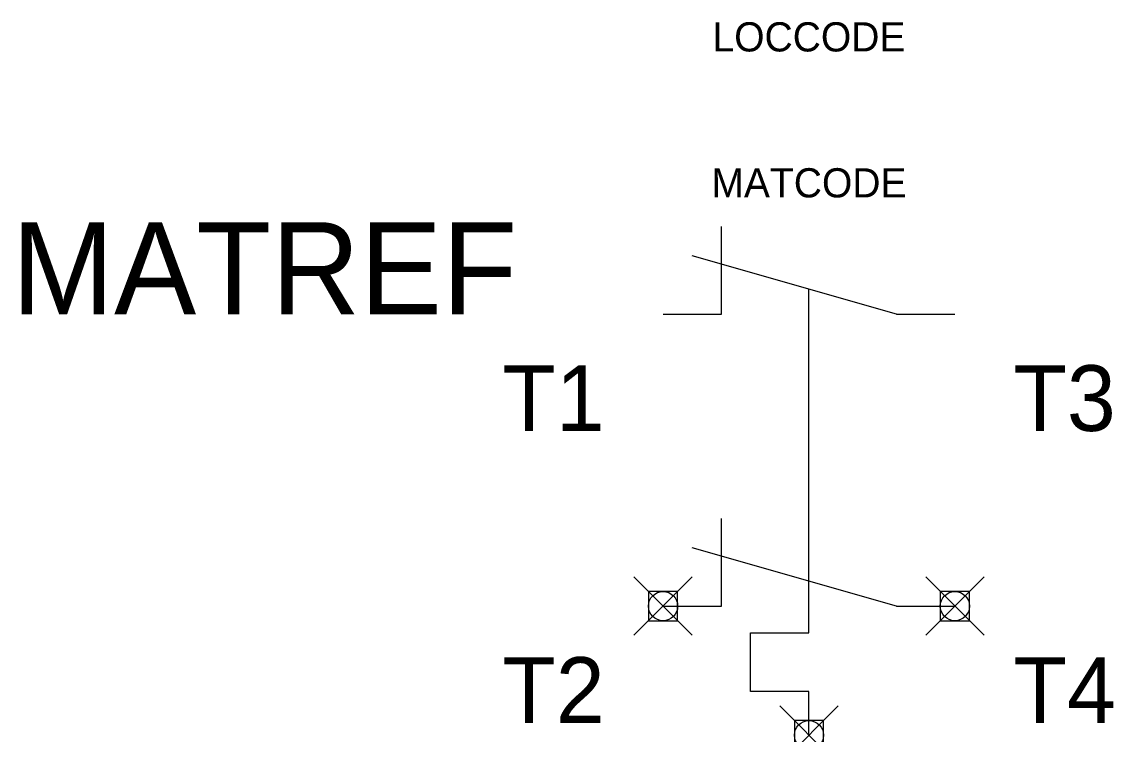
# Model space of a CAD drawing. Extents: x -27 to 10.4, y -4.4 to 20.
import ezdxf
from ezdxf.enums import TextEntityAlignment as Align

# ---------------------------------------------------------------- set-up
doc = ezdxf.new("R2010")
doc.units = 0
doc.header["$PDMODE"] = 99
doc.header["$PDSIZE"] = 1
doc.layers.get('0').update_dxf_attribs({"linetype": 'CONTINUOUS'})
for name, color, linetype in [('A', 7, 'CONTINUOUS'), ('C', 6, 'CONTINUOUS'), ('T2', 1, 'CONTINUOUS')]:
    doc.layers.add(name, color=color, linetype=linetype)

msp = doc.modelspace()

# ---------------------------------------------------------------- linework, layer by layer
at = {"color": 0, "linetype": 'CONTINUOUS'}
for p, q in [((-3, 12), (-3, 13)), ((3, 10), (-4, 12)), ((-3, 10), (-3, 12)), ((-5, 10), (-3, 10)), ((3, 10), (5, 10)), ((-3, 2), (-3, 3)), ((3, 0), (-4, 2)), ((-3, 0), (-3, 2)), ((-5, 0), (-3, 0)), ((3, 0), (5, 0))]:
    msp.add_line(p, q, dxfattribs=at)
at = {"color": 0}
msp.add_lwpolyline([(0, -4.421), (0, -2.921), (-2, -2.921), (-2, -0.921), (0, -0.921), (0, 10.857)], dxfattribs=at)
at = {"layer": 'A', "color": 0}
msp.add_point((0, -4.421), dxfattribs=at)
at = {"layer": 'C', "color": 0, "linetype": 'CONTINUOUS'}
for p in [(-5, 0), (5, 0)]:
    msp.add_point(p, dxfattribs=at)

# ---------------------------------------------------------------- texts
at = {"color": 0, "linetype": 'CONTINUOUS', "flags": 1}
for tag, p in [('LOCCODE', (0, 19)), ('MATCODE', (0, 14))]:
    msp.add_attdef(tag, text='', height=1, dxfattribs=at).set_placement(p, align=Align.CENTER)
at = {"color": 0, "linetype": 'CONTINUOUS'}
msp.add_attdef('MATREF', text='', height=3.15, dxfattribs=at).set_placement((-10, 10), align=Align.RIGHT)
at = {"layer": 'T2', "color": 0, "linetype": 'CONTINUOUS'}
for tag, p in [('T1', (-7, 6)), ('T2', (-7, -4))]:
    msp.add_attdef(tag, text='', height=2.25, dxfattribs=at).set_placement(p, align=Align.RIGHT)
for tag, p in [('T3', (7, 6)), ('T4', (7, -4))]:
    msp.add_attdef(tag, p, '', height=2.25, dxfattribs=at)

doc.saveas('drawing.dxf')
